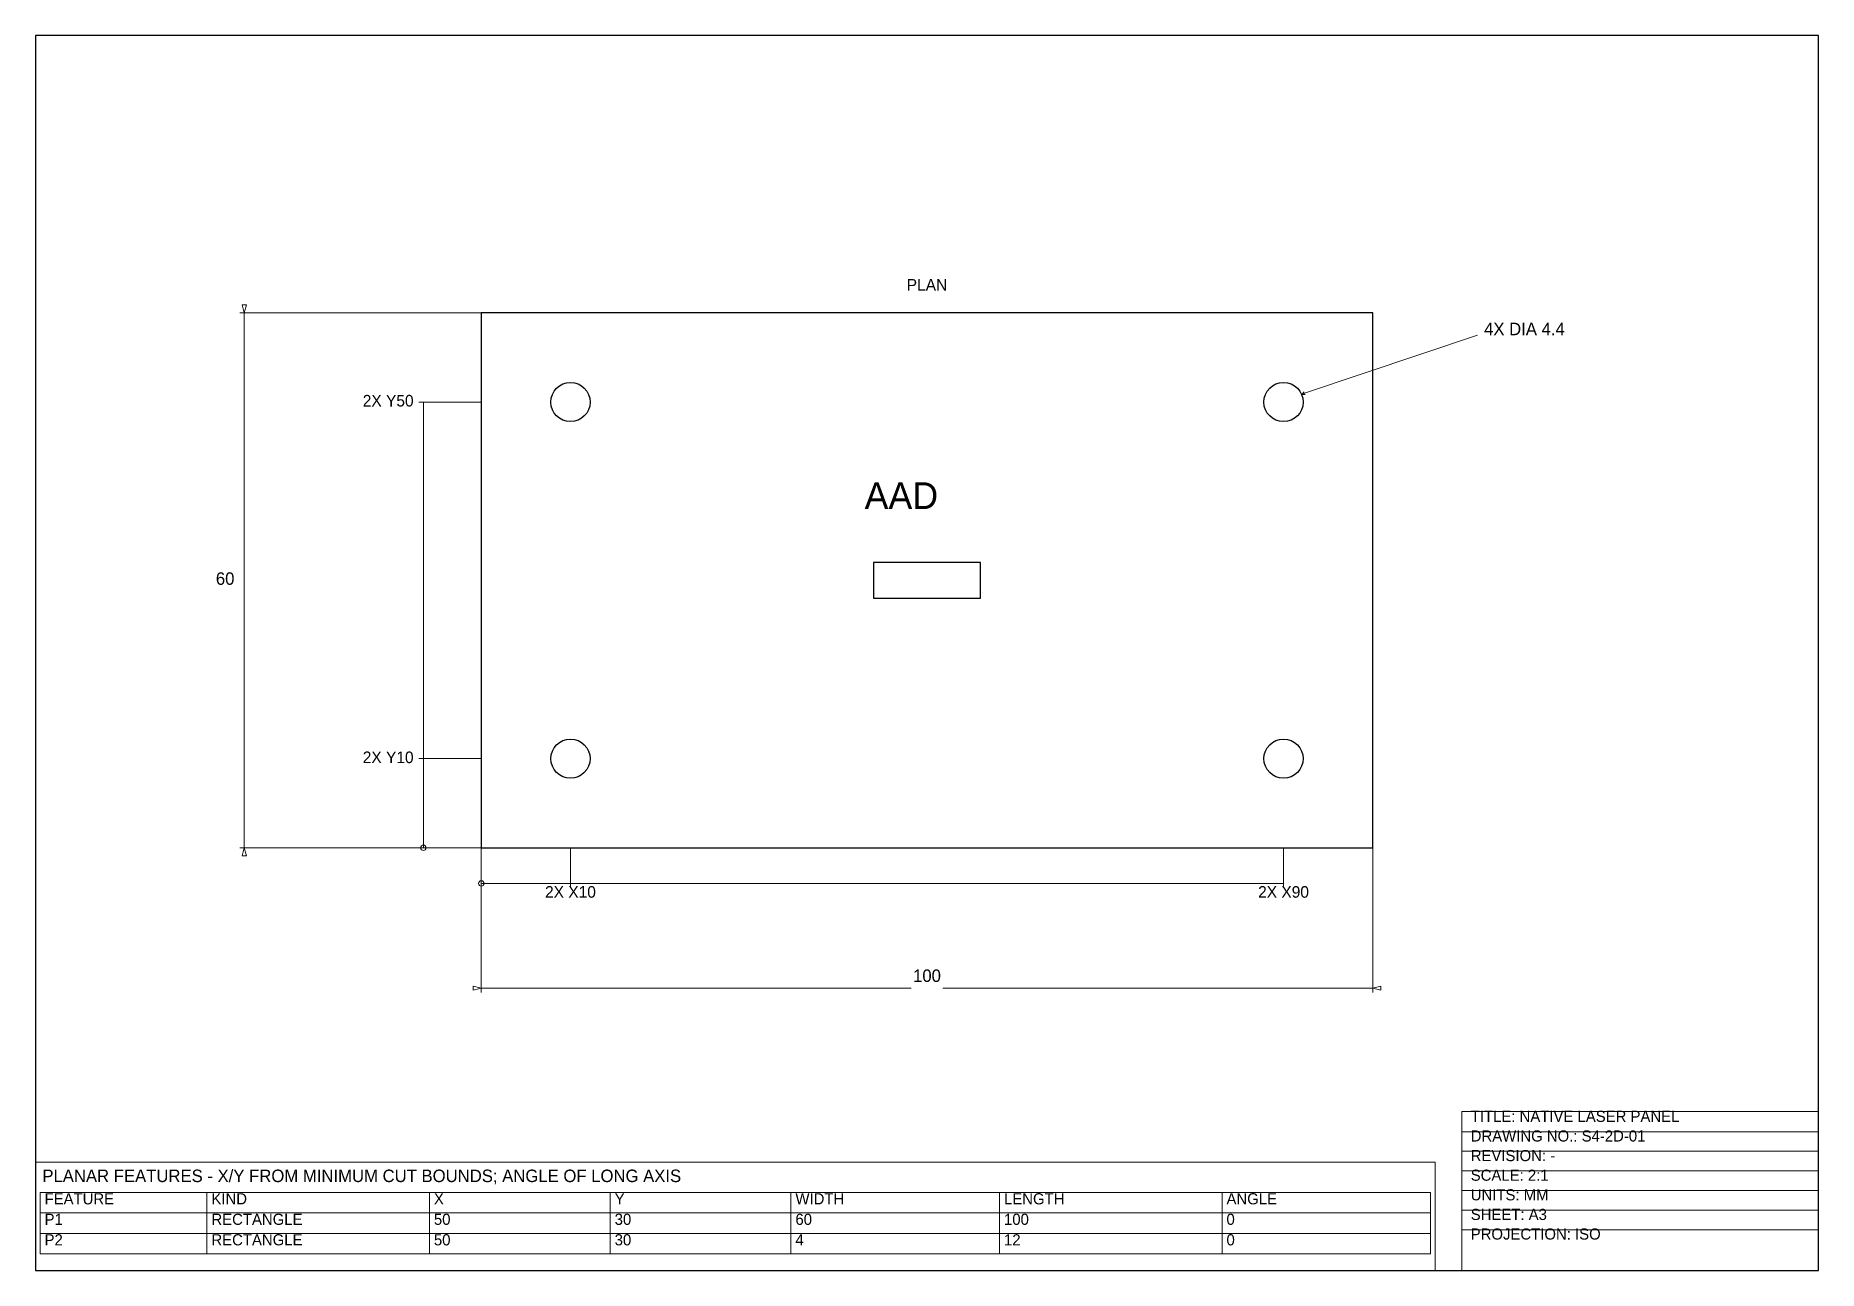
# Model space of a CAD drawing. Header units: millimetres. Extents: x 10 to 410, y 10 to 287.
import ezdxf
from ezdxf.enums import TextEntityAlignment as Align

# ---------------------------------------------------------------- set-up
doc = ezdxf.new("R2010")
doc.units = ezdxf.units.MM
for name, color, linetype, lineweight in [('ANNOTATION', 7, 'Continuous', 18), ('BORDER', 7, 'Continuous', 18), ('cut', 7, 'Continuous', 18), ('DIMENSIONS', 7, 'Continuous', 18), ('engrave', 7, 'Continuous', 18), ('SCHEDULE', 7, 'Continuous', 18), ('TITLE', 7, 'Continuous', 18)]:
    doc.layers.add(name, color=color, linetype=linetype, lineweight=lineweight)

msp = doc.modelspace()

# ---------------------------------------------------------------- linework, layer by layer
at = {"layer": 'BORDER', "lineweight": 30}
for p, q in [((410, 287), (10, 287)), ((10, 287), (10, 10)), ((410, 10), (410, 287)), ((10, 10), (410, 10))]:
    msp.add_line(p, q, dxfattribs=at)
at = {"layer": 'cut', "lineweight": 25}
for p, q in [((310, 224.8), (110, 224.8)), ((110, 224.8), (110, 104.8)), ((310, 104.8), (310, 224.8)), ((222, 168.8), (198, 168.8)), ((198, 168.8), (198, 160.8)), ((222, 160.8), (222, 168.8)), ((198, 160.8), (222, 160.8)), ((110, 104.8), (310, 104.8))]:
    msp.add_line(p, q, dxfattribs=at)
for centre in [(130, 204.8), (290, 204.8), (130, 124.8), (290, 124.8)]:
    msp.add_circle(centre, 4.4, dxfattribs=at)
at = {"layer": 'DIMENSIONS', "lineweight": 13}
for p, q in [((110, 224.8), (55.8, 224.8)), ((57.28, 226.6), (56.32, 226.6)), ((294.95, 206.85), (333.5, 219.8)), ((110, 204.8), (96, 204.8)), ((294.07, 206.48), (294.65, 207.07)), ((294.07, 206.48), (294.95, 206.85)), ((294.07, 206.48), (294.89, 206.48)), ((110, 124.8), (96, 124.8)), ((110, 104.8), (55.8, 104.8)), ((110, 104.8), (110, 72.3)), ((130, 104.8), (130, 95.8)), ((290, 104.8), (290, 95.8)), ((310, 104.8), (310, 72.3)), ((56.32, 103), (57.28, 103)), ((108.2, 73.78), (108.2, 72.82)), ((311.8, 72.82), (311.8, 73.78))]:
    msp.add_line(p, q, dxfattribs=at)
at = {"layer": 'DIMENSIONS', "lineweight": 18}
for p, q in [((56.8, 224.8), (56.32, 226.6)), ((56.8, 224.8), (57.28, 226.6)), ((56.8, 104.8), (56.8, 224.8)), ((96, 204.8), (98, 204.8)), ((97, 104.8), (97, 204.8)), ((96, 124.8), (98, 124.8)), ((56.8, 104.8), (56.32, 103)), ((56.8, 104.8), (57.28, 103)), ((110, 96.8), (290, 96.8)), ((130, 95.8), (130, 97.8)), ((290, 95.8), (290, 97.8)), ((110, 73.3), (108.2, 73.78)), ((110, 73.3), (108.2, 72.82)), ((110, 73.3), (206.46, 73.3)), ((213.54, 73.3), (310, 73.3)), ((310, 73.3), (311.8, 73.78)), ((310, 73.3), (311.8, 72.82))]:
    msp.add_line(p, q, dxfattribs=at)
for centre in [(97, 104.8), (110, 96.8)]:
    msp.add_circle(centre, 0.6, dxfattribs=at)
at = {"layer": 'SCHEDULE', "lineweight": 18}
for p, q in [((324, 34.3), (10, 34.3)), ((10, 34.3), (10, 10)), ((324, 10), (324, 34.3)), ((10, 10), (324, 10))]:
    msp.add_line(p, q, dxfattribs=at)
at = {"layer": 'SCHEDULE', "lineweight": 13}
for p, q in [((11, 27.5), (323, 27.5)), ((11, 27.5), (11, 13.7)), ((48.44, 27.5), (48.44, 13.7)), ((98.36, 27.5), (98.36, 13.7)), ((138.92, 27.5), (138.92, 13.7)), ((179.48, 27.5), (179.48, 13.7)), ((226.28, 27.5), (226.28, 13.7)), ((276.2, 27.5), (276.2, 13.7)), ((323, 27.5), (323, 13.7)), ((11, 22.9), (323, 22.9)), ((11, 18.3), (323, 18.3)), ((11, 13.7), (323, 13.7))]:
    msp.add_line(p, q, dxfattribs=at)
at = {"layer": 'TITLE', "lineweight": 18}
for p, q in [((410, 45.6), (330, 45.6)), ((330, 45.6), (330, 10)), ((410, 10), (410, 45.6)), ((330, 10), (410, 10))]:
    msp.add_line(p, q, dxfattribs=at)
at = {"layer": 'TITLE', "lineweight": 13}
for p, q in [((330, 41.1), (410, 41.1)), ((330, 36.7), (410, 36.7)), ((330, 32.3), (410, 32.3)), ((330, 27.9), (410, 27.9)), ((330, 23.5), (410, 23.5)), ((330, 19.1), (410, 19.1))]:
    msp.add_line(p, q, dxfattribs=at)

# ---------------------------------------------------------------- texts
at = {"layer": 'ANNOTATION', "lineweight": 18}
msp.add_text('PLAN', height=2.6, dxfattribs=at).set_placement((210, 229.8), align=Align.CENTER)
at = {"layer": 'DIMENSIONS', "lineweight": 18}
msp.add_text('4X DIA 4.4', height=2.8, dxfattribs=at).set_placement((335, 219.8))
for s, height, p in [('2X Y50', 2.6, (94.8, 203.8)), ('60', 2.8, (54.6, 163.8)), ('2X Y10', 2.6, (94.8, 123.8))]:
    msp.add_text(s, height=height, dxfattribs=at).set_placement(p, align=Align.RIGHT)
for s, height, p in [('2X X10', 2.6, (130, 93.6)), ('2X X90', 2.6, (290, 93.6)), ('100', 2.8, (210, 74.7))]:
    msp.add_text(s, height=height, dxfattribs=at).set_placement(p, align=Align.CENTER)
at = {"layer": 'engrave', "lineweight": 18}
msp.add_text('AAD', height=6, dxfattribs=at).set_placement((196, 180.8))
at = {"layer": 'SCHEDULE', "lineweight": 18}
for s, height, p in [('PLANAR FEATURES - X/Y FROM MINIMUM CUT BOUNDS; ANGLE OF LONG AXIS', 2.8, (11.5, 29.8)), ('FEATURE', 2.5, (12, 24.8)), ('KIND', 2.5, (49.44, 24.8)), ('X', 2.5, (99.36, 24.8)), ('Y', 2.5, (139.92, 24.8)), ('WIDTH', 2.5, (180.48, 24.8)), ('LENGTH', 2.5, (227.28, 24.8)), ('ANGLE', 2.5, (277.2, 24.8)), ('P1', 2.5, (12, 20.2)), ('RECTANGLE', 2.5, (49.44, 20.2)), ('50', 2.5, (99.36, 20.2)), ('30', 2.5, (139.92, 20.2)), ('60', 2.5, (180.48, 20.2)), ('100', 2.5, (227.28, 20.2)), ('0', 2.5, (277.2, 20.2)), ('P2', 2.5, (12, 15.6)), ('RECTANGLE', 2.5, (49.44, 15.6)), ('50', 2.5, (99.36, 15.6)), ('30', 2.5, (139.92, 15.6)), ('4', 2.5, (180.48, 15.6)), ('12', 2.5, (227.28, 15.6)), ('0', 2.5, (277.2, 15.6))]:
    msp.add_text(s, height=height, dxfattribs=at).set_placement(p)
at = {"layer": 'TITLE', "lineweight": 18}
for s, p in [('TITLE: NATIVE LASER PANEL', (332, 43.3)), ('DRAWING NO.: S4-2D-01', (332, 38.9)), ('REVISION: -', (332, 34.5)), ('SCALE: 2:1', (332, 30.1)), ('UNITS: MM', (332, 25.7)), ('SHEET: A3', (332, 21.3)), ('PROJECTION: ISO', (332, 16.9))]:
    msp.add_text(s, height=2.5, dxfattribs=at).set_placement(p)

doc.saveas('drawing.dxf')
